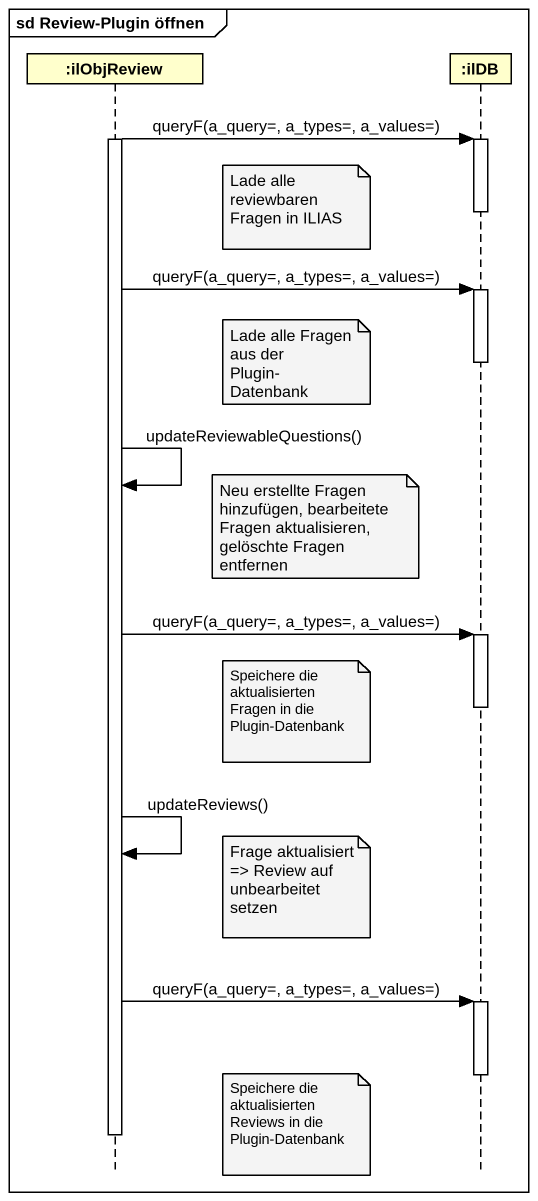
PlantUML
@startuml
mainframe sd Review-Plugin öffnen
hide footbox
participant ":ilObjReview" as ilObjReview
participant ":ilDB" as ilDB

activate ilObjReview
ilObjReview -> ilDB : queryF(a_query=, a_types=, a_values=)
activate ilDB
note right of ilObjReview : Lade alle reviewbaren Fragen in ILIAS
deactivate ilDB
ilObjReview -> ilDB : queryF(a_query=, a_types=, a_values=)
activate ilDB
note right of ilObjReview : Lade alle Fragen aus der Plugin-Datenbank
deactivate ilDB
ilObjReview -> ilObjReview : updateReviewableQuestions()
note left of ilDB : Neu erstellte Fragen hinzufügen, bearbeitete Fragen aktualisieren, gelöschte Fragen entfernen
ilObjReview -> ilDB : queryF(a_query=, a_types=, a_values=)
activate ilDB
deactivate ilDB
note right of ilObjReview : Speichere die aktualisierten Fragen in die Plugin-Datenbank
ilObjReview -> ilObjReview : updateReviews()
note right of ilObjReview : Frage aktualisiert => Review auf unbearbeitet setzen
ilObjReview -> ilDB : queryF(a_query=, a_types=, a_values=)
activate ilDB
deactivate ilDB
note right of ilObjReview : Speichere die aktualisierten Reviews in die Plugin-Datenbank
deactivate ilObjReview
@enduml
